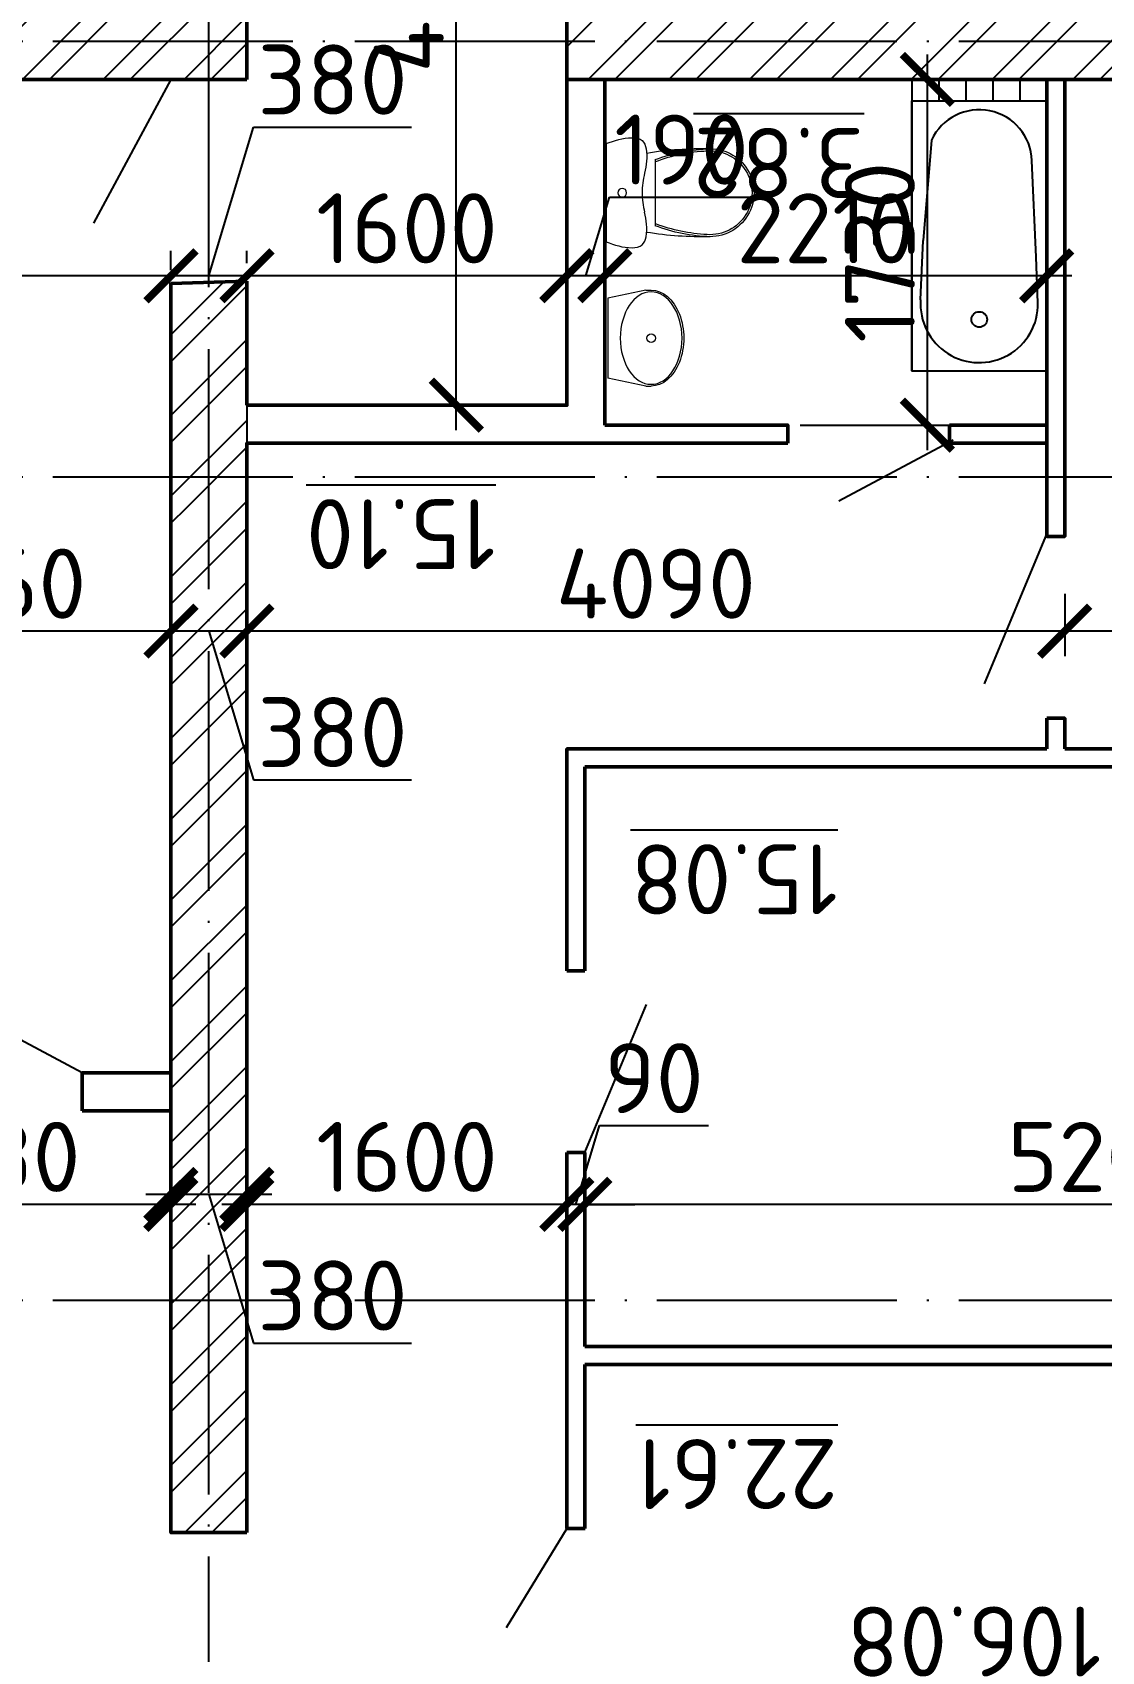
# Model space of a CAD drawing. Header units: millimetres. Extents: x -121275 to -95372, y 16759 to 40426.
# Drawn here: x -119491 to -119437.5, y 38687.7 to 38768.8 of the extents above; entities that cross this region are included whole.
import ezdxf

# ---------------------------------------------------------------- set-up
doc = ezdxf.new("R2010")
doc.units = ezdxf.units.MM
doc.header["$LTSCALE"] = 0.5
doc.linetypes.add('ACAD_ISO04W100', pattern=[30, 24, -3, 0, -3])
for name, color, linetype, lineweight in [('02', 5, 'Continuous', 18), ('построения', 6, 'Continuous', 25), ('Сантехника', 255, 'Continuous', 15), ('ТОЛСТЫЕ3', 7, 'Continuous', 50), ('ТОНКИЕе', 7, 'Continuous', 25)]:
    doc.layers.add(name, color=color, linetype=linetype, lineweight=lineweight)
for name, color, linetype in [('оси', 7, 'ACAD_ISO04W100'), ('размеры', 7, 'Continuous'), ('тонкие', 7, 'Continuous')]:
    doc.layers.add(name, color=color, linetype=linetype)
doc.styles.add('Наклонный', font='isocpeur.ttf', dxfattribs={"height": 3.5})
doc.dimstyles.new('СТРОИТЕЛЬНЫЙ', dxfattribs={"dimtxt": 3.5, "dimasz": 2.5, "dimexe": 1.25, "dimexo": 0.625, "dimtad": 1, "dimdec": 0, "dimlfac": 100, "dimdsep": 46, "dimtxsty": 'Наклонный', "dimblk1": 'ARCHTICK', "dimblk2": 'ARCHTICK', "dimsah": 1, "dimcen": 0, "dimdle": 1.25, "dimadec": 0, "dimazin": 0, "dimtfac": 0.75, "dimtdec": 0, "dimtmove": 0, "dimatfit": 3, "dimldrblk": 'ARCHTICK', "dimfxl": 1, "dimtolj": 1, "dimtzin": 0, "dimarcsym": 0})
pattern_1 = [(225, (-239619.492, 77178.1024), (2.02055763, -2.02055763), []), (225, (-239620.839, 77178.1024), (2.02055763, -2.02055763), [])]

# ---------------------------------------------------------------- blocks, each defined once
blk = doc.blocks.new('A$C010B7E6C')
at = {"layer": 'Сантехника'}
for p, q in [((738.7, 520.7), (738.7, 29.3)), ((493.7, 440.5), (493.7, 109.6))]:
    blk.add_line(p, q, dxfattribs=at)
blk.add_circle((657.8, 275), 21.7, dxfattribs=at)
for centre, radius, start, end in [((218.7, 275), 220, 85.79897, 274.20103), ((266.3, -1145.5), 1641.2, 80.55729, 91.66188), ((196.2, -339.2), 834.5, 69.11151, 88.45313), ((218.7, 275), 210, 85.79897, 274.20103), ((196.1, -339.3), 824.6, 69.11242, 87.36208), ((196.2, 889.2), 834.5, 271.54687, 290.88849), ((196.1, 889.3), 824.6, 272.63792, 290.88758), ((266.3, 1695.5), 1641.2, 268.33812, 279.44271)]:
    blk.add_arc(centre, radius, start, end, dxfattribs=at)
for points in [[(738.7, 520.7), (608.7, 550), (558.7, 536.1), (538.7, 495), (546.7, 372.7)], [(546.7, 372.7), (558.7, 275), (546.5, 177.3)], [(738.7, 29.3), (608.7, 0), (558.7, 14), (538.7, 55), (546.5, 177.3)]]:
    blk.add_spline(points, degree=3, dxfattribs=at)
blk = doc.blocks.new('A$C456D3840')
at = {"layer": 'Сантехника'}
for p, q in [((189.3, 480), (162.4, 480)), ((189.3, 480), (379.3, 440.1)), ((379.3, 39.9), (379.3, 440.1)), ((189.3, 0), (162.4, 0)), ((189.3, 0), (379.3, 39.9))]:
    blk.add_line(p, q, dxfattribs=at)
blk.add_circle((162.4, 240), 21.7, dxfattribs=at)
at = {"layer": 'Сантехника', "extrusion": (0, 0, -1)}
blk.add_ellipse((162.4, 240), major_axis=(0, -240), ratio=0.679586, start_param=0, end_param=3.141593, dxfattribs=at)
blk.add_ellipse((162.4, 240), major_axis=(0, -231.3), ratio=0.667472, dxfattribs=at)
blk = doc.blocks.new('_ArchTick')
at = {"color": 0, "linetype": 'ByBlock', "const_width": 0.15}
blk.add_lwpolyline([(-0.5, -0.5), (0.5, 0.5)], dxfattribs=at)
blk = doc.blocks.new('*D1412')
at = {"layer": 'Defpoints', "color": 0, "transparency": 16777216}
for p in [(-119463.376, 38710.121), (-119463.376, 38703.003), (-119411.376, 38703.003)]:
    blk.add_point(p, dxfattribs=at)
at = {"layer": 'размеры', "color": 0, "lineweight": -2, "transparency": 16777216}
for p, q in [((-119463.376, 38703.628), (-119463.376, 38711.371)), ((-119411.376, 38703.628), (-119411.376, 38711.371)), ((-119410.126, 38710.121), (-119464.626, 38710.121))]:
    blk.add_line(p, q, dxfattribs=at)
at = {"layer": 'размеры', "color": 0, "lineweight": -2, "transparency": 16777216, "xscale": 2.5, "yscale": 2.5, "zscale": 2.5, "rotation": 180}
blk.add_blockref('_ArchTick', (-119463.376, 38710.121), dxfattribs=at)
at = {"layer": 'размеры', "color": 0, "lineweight": -2, "transparency": 16777216, "xscale": 2.5, "yscale": 2.5, "zscale": 2.5}
blk.add_blockref('_ArchTick', (-119411.376, 38710.121), dxfattribs=at)
at = {"layer": 'размеры', "color": 0, "transparency": 16777216, "insert": (-119437.376, 38712.496), "char_height": 3.5, "attachment_point": 5, "style": 'Наклонный'}
blk.add_mtext('\\A1;5200', dxfattribs=at)
blk = doc.blocks.new('*D1413')
at = {"layer": 'Defpoints', "color": 0, "transparency": 16777216}
for p in [(-119464.276, 38710.121), (-119464.276, 38710.121), (-119463.376, 38703.003)]:
    blk.add_point(p, dxfattribs=at)
at = {"layer": 'размеры', "color": 0, "lineweight": -2, "transparency": 16777216}
for p, q in [((-119463.826, 38710.121), (-119462.644, 38714.059)), ((-119462.644, 38714.059), (-119457.194, 38714.059)), ((-119464.276, 38710.746), (-119464.276, 38711.371)), ((-119463.376, 38703.628), (-119463.376, 38711.371)), ((-119464.276, 38710.121), (-119466.776, 38710.121)), ((-119463.376, 38710.121), (-119464.276, 38710.121)), ((-119463.376, 38710.121), (-119464.276, 38710.121)), ((-119463.376, 38710.121), (-119460.876, 38710.121))]:
    blk.add_line(p, q, dxfattribs=at)
at = {"layer": 'размеры', "color": 0, "lineweight": -2, "transparency": 16777216, "xscale": 2.5, "yscale": 2.5, "zscale": 2.5}
blk.add_blockref('_ArchTick', (-119464.276, 38710.121), dxfattribs=at)
at = {"layer": 'размеры', "color": 0, "lineweight": -2, "transparency": 16777216, "xscale": 2.5, "yscale": 2.5, "zscale": 2.5, "rotation": 180}
blk.add_blockref('_ArchTick', (-119463.376, 38710.121), dxfattribs=at)
at = {"layer": 'размеры', "color": 0, "transparency": 16777216, "insert": (-119459.919, 38716.434), "char_height": 3.5, "attachment_point": 5, "style": 'Наклонный'}
blk.add_mtext('\\A1;90', dxfattribs=at)
blk = doc.blocks.new('*D1414')
at = {"layer": 'Defpoints', "color": 0, "transparency": 16777216}
for p in [(-119480.276, 38719.353), (-119480.276, 38710.121), (-119464.276, 38710.121)]:
    blk.add_point(p, dxfattribs=at)
at = {"layer": 'размеры', "color": 0, "lineweight": -2, "transparency": 16777216}
for p, q in [((-119480.276, 38718.728), (-119480.276, 38708.871)), ((-119464.276, 38710.746), (-119464.276, 38711.371)), ((-119463.026, 38710.121), (-119481.526, 38710.121))]:
    blk.add_line(p, q, dxfattribs=at)
at = {"layer": 'размеры', "color": 0, "lineweight": -2, "transparency": 16777216, "xscale": 2.5, "yscale": 2.5, "zscale": 2.5, "rotation": 180}
blk.add_blockref('_ArchTick', (-119480.276, 38710.121), dxfattribs=at)
at = {"layer": 'размеры', "color": 0, "lineweight": -2, "transparency": 16777216, "xscale": 2.5, "yscale": 2.5, "zscale": 2.5}
blk.add_blockref('_ArchTick', (-119464.276, 38710.121), dxfattribs=at)
at = {"layer": 'размеры', "color": 0, "transparency": 16777216, "insert": (-119472.276, 38712.496), "char_height": 3.5, "attachment_point": 5, "style": 'Наклонный'}
blk.add_mtext('\\A1;1600', dxfattribs=at)
blk = doc.blocks.new('*D1415')
at = {"layer": 'Defpoints', "color": 0, "transparency": 16777216}
for p in [(-119480.276, 38719.353), (-119484.076, 38714.803), (-119484.076, 38710.621)]:
    blk.add_point(p, dxfattribs=at)
at = {"layer": 'размеры', "color": 0, "lineweight": -2, "transparency": 16777216}
for p, q in [((-119480.276, 38718.728), (-119480.276, 38709.371)), ((-119484.076, 38714.178), (-119484.076, 38709.371)), ((-119479.026, 38710.621), (-119485.326, 38710.621)), ((-119482.176, 38710.621), (-119479.944, 38703.184)), ((-119479.944, 38703.184), (-119472.044, 38703.184))]:
    blk.add_line(p, q, dxfattribs=at)
at = {"layer": 'размеры', "color": 0, "lineweight": -2, "transparency": 16777216, "xscale": 2.5, "yscale": 2.5, "zscale": 2.5, "rotation": 180}
blk.add_blockref('_ArchTick', (-119484.076, 38710.621), dxfattribs=at)
at = {"layer": 'размеры', "color": 0, "lineweight": -2, "transparency": 16777216, "xscale": 2.5, "yscale": 2.5, "zscale": 2.5}
blk.add_blockref('_ArchTick', (-119480.276, 38710.621), dxfattribs=at)
at = {"layer": 'размеры', "color": 0, "transparency": 16777216, "insert": (-119475.994, 38705.559), "char_height": 3.5, "attachment_point": 5, "style": 'Наклонный'}
blk.add_mtext('\\A1;380', dxfattribs=at)
blk = doc.blocks.new('*D1416')
at = {"layer": 'Defpoints', "color": 0, "transparency": 16777216}
for p in [(-119502.376, 38714.803), (-119484.076, 38714.803), (-119502.376, 38710.121)]:
    blk.add_point(p, dxfattribs=at)
at = {"layer": 'размеры', "color": 0, "lineweight": -2, "transparency": 16777216}
for p, q in [((-119502.376, 38714.178), (-119502.376, 38708.871)), ((-119484.076, 38714.178), (-119484.076, 38708.871)), ((-119482.826, 38710.121), (-119503.626, 38710.121))]:
    blk.add_line(p, q, dxfattribs=at)
at = {"layer": 'размеры', "color": 0, "lineweight": -2, "transparency": 16777216, "xscale": 2.5, "yscale": 2.5, "zscale": 2.5, "rotation": 180}
blk.add_blockref('_ArchTick', (-119502.376, 38710.121), dxfattribs=at)
at = {"layer": 'размеры', "color": 0, "lineweight": -2, "transparency": 16777216, "xscale": 2.5, "yscale": 2.5, "zscale": 2.5}
blk.add_blockref('_ArchTick', (-119484.076, 38710.121), dxfattribs=at)
at = {"layer": 'размеры', "color": 0, "transparency": 16777216, "insert": (-119493.226, 38712.496), "char_height": 3.5, "attachment_point": 5, "style": 'Наклонный'}
blk.add_mtext('\\A1;1830', dxfattribs=at)
blk = doc.blocks.new('*D1248')
at = {"layer": 'Defpoints', "color": 0, "transparency": 16777216}
for p in [(-119410.176, 38743.049), (-119439.376, 38741.284), (-119439.376, 38738.801)]:
    blk.add_point(p, dxfattribs=at)
at = {"layer": 'размеры', "color": 0, "lineweight": -2, "transparency": 16777216}
for p, q in [((-119410.176, 38742.424), (-119410.176, 38737.551)), ((-119439.376, 38740.659), (-119439.376, 38737.551)), ((-119408.926, 38738.801), (-119440.626, 38738.801))]:
    blk.add_line(p, q, dxfattribs=at)
at = {"layer": 'размеры', "color": 0, "lineweight": -2, "transparency": 16777216, "xscale": 2.5, "yscale": 2.5, "zscale": 2.5, "rotation": 180}
blk.add_blockref('_ArchTick', (-119439.376, 38738.801), dxfattribs=at)
at = {"layer": 'размеры', "color": 0, "lineweight": -2, "transparency": 16777216, "xscale": 2.5, "yscale": 2.5, "zscale": 2.5}
blk.add_blockref('_ArchTick', (-119410.176, 38738.801), dxfattribs=at)
at = {"layer": 'размеры', "color": 0, "transparency": 16777216, "insert": (-119424.776, 38741.176), "char_height": 3.5, "attachment_point": 5, "style": 'Наклонный'}
blk.add_mtext('\\A1;2920', dxfattribs=at)
blk = doc.blocks.new('*D1249')
at = {"layer": 'Defpoints', "color": 0, "transparency": 16777216}
for p in [(-119480.276, 38742.749), (-119439.376, 38741.284), (-119480.276, 38738.801)]:
    blk.add_point(p, dxfattribs=at)
at = {"layer": 'размеры', "color": 0, "lineweight": -2, "transparency": 16777216}
for p, q in [((-119480.276, 38742.124), (-119480.276, 38737.551)), ((-119439.376, 38740.659), (-119439.376, 38737.551)), ((-119438.126, 38738.801), (-119481.526, 38738.801))]:
    blk.add_line(p, q, dxfattribs=at)
at = {"layer": 'размеры', "color": 0, "lineweight": -2, "transparency": 16777216, "xscale": 2.5, "yscale": 2.5, "zscale": 2.5, "rotation": 180}
blk.add_blockref('_ArchTick', (-119480.276, 38738.801), dxfattribs=at)
at = {"layer": 'размеры', "color": 0, "lineweight": -2, "transparency": 16777216, "xscale": 2.5, "yscale": 2.5, "zscale": 2.5}
blk.add_blockref('_ArchTick', (-119439.376, 38738.801), dxfattribs=at)
at = {"layer": 'размеры', "color": 0, "transparency": 16777216, "insert": (-119459.826, 38741.176), "char_height": 3.5, "attachment_point": 5, "style": 'Наклонный'}
blk.add_mtext('\\A1;4090', dxfattribs=at)
blk = doc.blocks.new('*D1250')
at = {"layer": 'Defpoints', "color": 0, "transparency": 16777216}
for p in [(-119484.076, 38742.749), (-119480.276, 38742.749), (-119484.076, 38738.801)]:
    blk.add_point(p, dxfattribs=at)
at = {"layer": 'размеры', "color": 0, "lineweight": -2, "transparency": 16777216}
for p, q in [((-119484.076, 38742.124), (-119484.076, 38737.551)), ((-119480.276, 38742.124), (-119480.276, 38737.551)), ((-119479.026, 38738.801), (-119485.326, 38738.801)), ((-119482.176, 38738.801), (-119479.944, 38731.364)), ((-119479.944, 38731.364), (-119472.044, 38731.364))]:
    blk.add_line(p, q, dxfattribs=at)
at = {"layer": 'размеры', "color": 0, "lineweight": -2, "transparency": 16777216, "xscale": 2.5, "yscale": 2.5, "zscale": 2.5, "rotation": 180}
blk.add_blockref('_ArchTick', (-119484.076, 38738.801), dxfattribs=at)
at = {"layer": 'размеры', "color": 0, "lineweight": -2, "transparency": 16777216, "xscale": 2.5, "yscale": 2.5, "zscale": 2.5}
blk.add_blockref('_ArchTick', (-119480.276, 38738.801), dxfattribs=at)
at = {"layer": 'размеры', "color": 0, "transparency": 16777216, "insert": (-119475.994, 38733.739), "char_height": 3.5, "attachment_point": 5, "style": 'Наклонный'}
blk.add_mtext('\\A1;380', dxfattribs=at)
blk = doc.blocks.new('*D1236')
at = {"layer": 'Defpoints', "color": 0, "transparency": 16777216}
for p in [(-119484.076, 38742.749), (-119501.675, 38739.562), (-119501.675, 38738.801)]:
    blk.add_point(p, dxfattribs=at)
at = {"layer": 'размеры', "color": 0, "lineweight": -2, "transparency": 16777216}
for p, q in [((-119484.076, 38742.124), (-119484.076, 38737.551)), ((-119482.826, 38738.801), (-119502.925, 38738.801)), ((-119501.675, 38738.937), (-119501.675, 38737.551))]:
    blk.add_line(p, q, dxfattribs=at)
at = {"layer": 'размеры', "color": 0, "lineweight": -2, "transparency": 16777216, "xscale": 2.5, "yscale": 2.5, "zscale": 2.5, "rotation": 180}
blk.add_blockref('_ArchTick', (-119501.675, 38738.801), dxfattribs=at)
at = {"layer": 'размеры', "color": 0, "lineweight": -2, "transparency": 16777216, "xscale": 2.5, "yscale": 2.5, "zscale": 2.5}
blk.add_blockref('_ArchTick', (-119484.076, 38738.801), dxfattribs=at)
at = {"layer": 'размеры', "color": 0, "transparency": 16777216, "insert": (-119492.875, 38741.176), "char_height": 3.5, "attachment_point": 5, "style": 'Наклонный'}
blk.add_mtext('\\A1;1760', dxfattribs=at)
blk = doc.blocks.new('*D1423')
at = {"layer": 'Defpoints', "color": 0, "transparency": 16777216}
for p in [(-119462.376, 38756.577), (-119462.376, 38749.103), (-119440.276, 38749.103)]:
    blk.add_point(p, dxfattribs=at)
at = {"layer": 'размеры', "color": 0, "lineweight": -2, "transparency": 16777216}
for p, q in [((-119462.376, 38749.728), (-119462.376, 38757.827)), ((-119440.276, 38749.728), (-119440.276, 38757.827)), ((-119439.026, 38756.577), (-119463.626, 38756.577))]:
    blk.add_line(p, q, dxfattribs=at)
at = {"layer": 'размеры', "color": 0, "lineweight": -2, "transparency": 16777216, "xscale": 2.5, "yscale": 2.5, "zscale": 2.5, "rotation": 180}
blk.add_blockref('_ArchTick', (-119462.376, 38756.577), dxfattribs=at)
at = {"layer": 'размеры', "color": 0, "lineweight": -2, "transparency": 16777216, "xscale": 2.5, "yscale": 2.5, "zscale": 2.5}
blk.add_blockref('_ArchTick', (-119440.276, 38756.577), dxfattribs=at)
at = {"layer": 'размеры', "color": 0, "transparency": 16777216, "insert": (-119451.326, 38758.952), "char_height": 3.5, "attachment_point": 5, "style": 'Наклонный'}
blk.add_mtext('\\A1;2210', dxfattribs=at)
blk = doc.blocks.new('*D1424')
at = {"layer": 'Defpoints', "color": 0, "transparency": 16777216}
for p in [(-119464.276, 38766.403), (-119446.247, 38766.403), (-119453.231, 38749.103)]:
    blk.add_point(p, dxfattribs=at)
at = {"layer": 'размеры', "color": 0, "lineweight": -2, "transparency": 16777216}
for p, q in [((-119446.247, 38747.853), (-119446.247, 38767.653)), ((-119463.651, 38766.403), (-119444.997, 38766.403)), ((-119452.606, 38749.103), (-119444.997, 38749.103))]:
    blk.add_line(p, q, dxfattribs=at)
at = {"layer": 'размеры', "color": 0, "lineweight": -2, "transparency": 16777216, "xscale": 2.5, "yscale": 2.5, "zscale": 2.5}
for p, rotation in [((-119446.247, 38766.403), 90), ((-119446.247, 38749.103), 270)]:
    blk.add_blockref('_ArchTick', p, dxfattribs=dict(at, rotation=rotation))
at = {"layer": 'размеры', "color": 0, "transparency": 16777216, "insert": (-119448.622, 38757.753), "char_height": 3.5, "attachment_point": 5, "rotation": 90, "style": 'Наклонный'}
blk.add_mtext('\\A1;1730', dxfattribs=at)
blk = doc.blocks.new('*D1425')
at = {"layer": 'Defpoints', "color": 0, "transparency": 16777216}
for p in [(-119464.276, 38756.577), (-119464.276, 38756.577), (-119462.376, 38749.103)]:
    blk.add_point(p, dxfattribs=at)
at = {"layer": 'размеры', "color": 0, "lineweight": -2, "transparency": 16777216}
for p, q in [((-119463.326, 38756.577), (-119462.144, 38760.515)), ((-119462.144, 38760.515), (-119454.944, 38760.515)), ((-119464.276, 38757.202), (-119464.276, 38757.827)), ((-119462.376, 38749.728), (-119462.376, 38757.827)), ((-119461.126, 38756.577), (-119465.526, 38756.577))]:
    blk.add_line(p, q, dxfattribs=at)
at = {"layer": 'размеры', "color": 0, "lineweight": -2, "transparency": 16777216, "xscale": 2.5, "yscale": 2.5, "zscale": 2.5, "rotation": 180}
blk.add_blockref('_ArchTick', (-119464.276, 38756.577), dxfattribs=at)
at = {"layer": 'размеры', "color": 0, "lineweight": -2, "transparency": 16777216, "xscale": 2.5, "yscale": 2.5, "zscale": 2.5}
blk.add_blockref('_ArchTick', (-119462.376, 38756.577), dxfattribs=at)
at = {"layer": 'размеры', "color": 0, "transparency": 16777216, "insert": (-119458.544, 38762.89), "char_height": 3.5, "attachment_point": 5, "style": 'Наклонный'}
blk.add_mtext('\\A1;190', dxfattribs=at)
blk = doc.blocks.new('*D1247')
at = {"layer": 'Defpoints', "color": 0, "transparency": 16777216}
for p in [(-119480.276, 38756.577), (-119480.276, 38756.577), (-119464.276, 38756.577)]:
    blk.add_point(p, dxfattribs=at)
at = {"layer": 'размеры', "color": 0, "lineweight": -2, "transparency": 16777216}
for p, q in [((-119480.276, 38757.202), (-119480.276, 38757.827)), ((-119464.276, 38757.202), (-119464.276, 38757.827)), ((-119463.026, 38756.577), (-119481.526, 38756.577))]:
    blk.add_line(p, q, dxfattribs=at)
at = {"layer": 'размеры', "color": 0, "lineweight": -2, "transparency": 16777216, "xscale": 2.5, "yscale": 2.5, "zscale": 2.5, "rotation": 180}
blk.add_blockref('_ArchTick', (-119480.276, 38756.577), dxfattribs=at)
at = {"layer": 'размеры', "color": 0, "lineweight": -2, "transparency": 16777216, "xscale": 2.5, "yscale": 2.5, "zscale": 2.5}
blk.add_blockref('_ArchTick', (-119464.276, 38756.577), dxfattribs=at)
at = {"layer": 'размеры', "color": 0, "transparency": 16777216, "insert": (-119472.276, 38758.952), "char_height": 3.5, "attachment_point": 5, "style": 'Наклонный'}
blk.add_mtext('\\A1;1600', dxfattribs=at)
blk = doc.blocks.new('*D1426')
at = {"layer": 'Defpoints', "color": 0, "transparency": 16777216}
for p in [(-119484.076, 38756.577), (-119480.276, 38756.577), (-119484.076, 38756.239)]:
    blk.add_point(p, dxfattribs=at)
at = {"layer": 'размеры', "color": 0, "lineweight": -2, "transparency": 16777216}
for p, q in [((-119482.176, 38756.577), (-119479.944, 38764.015)), ((-119479.944, 38764.015), (-119472.044, 38764.015)), ((-119484.076, 38756.864), (-119484.076, 38757.827)), ((-119480.276, 38757.202), (-119480.276, 38757.827)), ((-119479.026, 38756.577), (-119485.326, 38756.577))]:
    blk.add_line(p, q, dxfattribs=at)
at = {"layer": 'размеры', "color": 0, "lineweight": -2, "transparency": 16777216, "xscale": 2.5, "yscale": 2.5, "zscale": 2.5, "rotation": 180}
blk.add_blockref('_ArchTick', (-119484.076, 38756.577), dxfattribs=at)
at = {"layer": 'размеры', "color": 0, "lineweight": -2, "transparency": 16777216, "xscale": 2.5, "yscale": 2.5, "zscale": 2.5}
blk.add_blockref('_ArchTick', (-119480.276, 38756.577), dxfattribs=at)
at = {"layer": 'размеры', "color": 0, "transparency": 16777216, "insert": (-119475.994, 38766.39), "char_height": 3.5, "attachment_point": 5, "style": 'Наклонный'}
blk.add_mtext('\\A1;380', dxfattribs=at)
blk = doc.blocks.new('*D1427')
at = {"layer": 'Defpoints', "color": 0, "transparency": 16777216}
for p in [(-119514.576, 38766.403), (-119514.576, 38756.577), (-119484.076, 38756.239)]:
    blk.add_point(p, dxfattribs=at)
at = {"layer": 'размеры', "color": 0, "lineweight": -2, "transparency": 16777216}
for p, q in [((-119514.576, 38765.778), (-119514.576, 38755.327)), ((-119484.076, 38756.864), (-119484.076, 38757.827)), ((-119482.826, 38756.577), (-119515.826, 38756.577))]:
    blk.add_line(p, q, dxfattribs=at)
at = {"layer": 'размеры', "color": 0, "lineweight": -2, "transparency": 16777216, "xscale": 2.5, "yscale": 2.5, "zscale": 2.5, "rotation": 180}
blk.add_blockref('_ArchTick', (-119514.576, 38756.577), dxfattribs=at)
at = {"layer": 'размеры', "color": 0, "lineweight": -2, "transparency": 16777216, "xscale": 2.5, "yscale": 2.5, "zscale": 2.5}
blk.add_blockref('_ArchTick', (-119484.076, 38756.577), dxfattribs=at)
at = {"layer": 'размеры', "color": 0, "transparency": 16777216, "insert": (-119499.326, 38758.952), "char_height": 3.5, "attachment_point": 5, "style": 'Наклонный'}
blk.add_mtext('\\A1;3050', dxfattribs=at)
blk = doc.blocks.new('*D1258')
at = {"layer": 'Defpoints', "color": 0, "transparency": 16777216}
for p in [(-119469.804, 38793.494), (-119458.586, 38793.494), (-119472.564, 38750.103)]:
    blk.add_point(p, dxfattribs=at)
at = {"layer": 'размеры', "color": 0, "lineweight": -2, "transparency": 16777216}
for p, q in [((-119469.804, 38748.853), (-119469.804, 38794.744)), ((-119459.211, 38793.494), (-119471.054, 38793.494)), ((-119471.939, 38750.103), (-119468.554, 38750.103))]:
    blk.add_line(p, q, dxfattribs=at)
at = {"layer": 'размеры', "color": 0, "lineweight": -2, "transparency": 16777216, "xscale": 2.5, "yscale": 2.5, "zscale": 2.5}
for p, rotation in [((-119469.804, 38793.494), 90), ((-119469.804, 38750.103), 270)]:
    blk.add_blockref('_ArchTick', p, dxfattribs=dict(at, rotation=rotation))
at = {"layer": 'размеры', "color": 0, "transparency": 16777216, "insert": (-119472.179, 38771.799), "char_height": 3.5, "attachment_point": 5, "rotation": 90, "style": 'Наклонный'}
blk.add_mtext('\\A1;4339', dxfattribs=at)

msp = doc.modelspace()

# ---------------------------------------------------------------- hatches: boundary and pattern name
at = {"layer": 'тонкие', "transparency": 33554687}
h = msp.add_hatch(dxfattribs=at)
h.set_pattern_fill('ANSI32', color=6, scale=0.3, angle=180)
h.set_pattern_definition(pattern_1)
h.paths.add_polyline_path([(-119480.276, 38756.303), (-119484.076, 38756.239), (-119484.076, 38745.003), (-119480.276, 38745.003)])
h.paths.add_polyline_path([(-119480.276, 38766.403), (-119514.576, 38766.403), (-119514.576, 38770.203), (-119484.076, 38770.203), (-119484.076, 38839.003), (-119492.845, 38839.01), (-119492.845, 38840.303), (-119465.651, 38840.303), (-119465.651, 38839.016), (-119480.276, 38839.029)])
h = msp.add_hatch(dxfattribs=at)
h.set_pattern_fill('ANSI32', color=6, scale=0.3, angle=180)
h.set_pattern_definition(pattern_1)
h.paths.add_polyline_path([(-119524.676, 38746.503), (-119504.276, 38746.503), (-119504.276, 38749.003), (-119524.676, 38749.003)])
h.paths.add_polyline_path([(-119504.276, 38746.503), (-119501.675, 38746.503), (-119501.675, 38749.003), (-119504.276, 38749.003)])
h.paths.add_polyline_path([(-119535.727, 38746.503), (-119526.576, 38746.503), (-119526.576, 38749.003), (-119535.727, 38749.003)])
h.paths.add_polyline_path([(-119535.727, 38745.203), (-119528.476, 38745.203), (-119528.476, 38705.303), (-119526.576, 38705.303), (-119526.576, 38746.503), (-119535.727, 38746.503)])
h.paths.add_polyline_path([(-119526.576, 38746.503), (-119524.676, 38746.503), (-119524.676, 38749.003), (-119526.576, 38749.003)])
h.paths.add_polyline_path([(-119554.176, 38746.503), (-119547.827, 38746.503), (-119547.827, 38749.003), (-119553.676, 38749.003), (-119553.676, 38751.629), (-119554.176, 38751.629)])
h.paths.add_polyline_path([(-119557.476, 38746.503), (-119554.176, 38746.503), (-119554.176, 38751.629), (-119557.476, 38751.629)])
h.paths.add_polyline_path([(-119554.176, 38705.303), (-119553.676, 38705.303), (-119553.676, 38706.603), (-119553.676, 38745.203), (-119547.827, 38745.203), (-119547.827, 38746.503), (-119554.176, 38746.503)])
h.paths.add_polyline_path([(-119557.476, 38706.603), (-119564.641, 38706.603), (-119564.641, 38705.303), (-119554.176, 38705.303), (-119554.176, 38746.503), (-119557.476, 38746.503)])
h.paths.add_polyline_path([(-119464.276, 38768.303), (-119411.376, 38768.303), (-119411.376, 38770.203), (-119464.276, 38770.203)])
h.paths.add_polyline_path([(-119464.276, 38766.403), (-119462.376, 38766.403), (-119411.376, 38766.403), (-119411.376, 38768.303), (-119464.276, 38768.303)])
h.paths.add_polyline_path([(-119537.176, 38768.303), (-119526.576, 38768.303), (-119526.576, 38770.203), (-119530.449, 38770.203), (-119537.176, 38770.203)])
h.paths.add_polyline_path([(-119537.176, 38766.403), (-119526.576, 38766.403), (-119526.576, 38768.303), (-119537.176, 38768.303)])
h.paths.add_polyline_path([(-119526.576, 38766.403), (-119524.676, 38766.403), (-119524.676, 38768.303), (-119526.576, 38768.303)])
h.paths.add_polyline_path([(-119526.576, 38768.303), (-119524.676, 38768.303), (-119524.676, 38770.203), (-119526.576, 38770.203)])
h.paths.add_polyline_path([(-119554.176, 38768.303), (-119547.276, 38768.303), (-119547.276, 38770.203), (-119552.276, 38770.203), (-119552.276, 38774.132), (-119554.176, 38774.132)])
h.paths.add_polyline_path([(-119554.176, 38761.729), (-119553.676, 38761.729), (-119553.676, 38766.403), (-119547.276, 38766.403), (-119547.276, 38768.303), (-119554.176, 38768.303)])
h.paths.add_polyline_path([(-119556.076, 38770.203), (-119649.438, 38770.203), (-119649.438, 38768.303), (-119554.176, 38768.303), (-119554.176, 38774.132), (-119556.076, 38774.132)])
h.paths.add_polyline_path([(-119649.438, 38766.403), (-119557.476, 38766.403), (-119557.476, 38761.729), (-119554.176, 38761.729), (-119554.176, 38768.303), (-119649.438, 38768.303)])
h.paths.add_polyline_path([(-119482.176, 38705.303), (-119480.276, 38705.303), (-119480.276, 38745.003), (-119482.176, 38745.003)])
h.paths.add_polyline_path([(-119484.076, 38705.303), (-119482.176, 38705.303), (-119482.176, 38745.003), (-119484.076, 38745.003)])
h.paths.add_polyline_path([(-119482.176, 38693.703), (-119480.276, 38693.703), (-119480.276, 38705.303), (-119482.176, 38705.303)])
h.paths.add_polyline_path([(-119484.076, 38693.703), (-119482.176, 38693.703), (-119482.176, 38705.303), (-119484.076, 38705.303)])
h.paths.add_polyline_path([(-119524.676, 38705.303), (-119524.676, 38746.503), (-119526.576, 38746.503), (-119526.576, 38705.303)])

# ---------------------------------------------------------------- linework, layer by layer
at = {"color": 7}
msp.add_line((-119440.276, 38766.403), (-119447.026, 38766.403), dxfattribs=at)
at = {"layer": 'оси', "color": 0}
for points in [[(-119482.176, 38766.303), (-119482.176, 38840.303)], [(-119402.479, 38768.303), (-119693.115, 38768.303)], [(-119482.176, 38650.303), (-119482.176, 38766.303)], [(-119402.479, 38746.503), (-119693.115, 38746.503)], [(-119402.479, 38705.303), (-119693.115, 38705.303)]]:
    msp.add_lwpolyline(points, dxfattribs=at)
at = {"layer": 'построения', "lineweight": 50}
for points in [[(-119514.576, 38766.403), (-119484.076, 38766.403)], [(-119484.076, 38766.403), (-119484.076, 38766.403)], [(-119464.276, 38766.403), (-119411.376, 38766.403)], [(-119484.076, 38745.003), (-119484.076, 38756.239)], [(-119480.276, 38756.303), (-119480.276, 38750.103)], [(-119480.276, 38748.203), (-119480.276, 38745.003)], [(-119480.276, 38745.003), (-119480.276, 38693.703)], [(-119484.076, 38693.703), (-119484.076, 38734.903)]]:
    msp.add_lwpolyline(points, dxfattribs=at)
at = {"layer": 'ТОЛСТЫЕ3', "color": 6}
for points in [[(-119484.076, 38766.403), (-119480.276, 38766.403)], [(-119480.276, 38756.303), (-119484.076, 38756.193)], [(-119488.524, 38714.803), (-119488.524, 38716.703)]]:
    msp.add_lwpolyline(points, dxfattribs=at)
at = {"layer": 'тонкие', "color": 7}
for p, q in [((-119445.676, 38766.403), (-119445.676, 38765.323)), ((-119444.326, 38766.403), (-119444.326, 38765.323)), ((-119442.976, 38766.403), (-119442.976, 38765.323)), ((-119441.626, 38766.403), (-119441.626, 38765.323)), ((-119440.276, 38766.403), (-119440.276, 38751.823)), ((-119447.026, 38758.445), (-119447.026, 38765.323)), ((-119447.026, 38765.323), (-119440.276, 38765.323)), ((-119446.039, 38763.364), (-119446.456, 38758.35)), ((-119440.809, 38757.501), (-119441.014, 38762.336)), ((-119447.026, 38751.823), (-119447.026, 38758.445)), ((-119446.582, 38755.372), (-119446.456, 38758.35)), ((-119440.713, 38755.221), (-119440.809, 38757.501))]:
    msp.add_line(p, q, dxfattribs=at)
msp.add_circle((-119443.651, 38754.392), 0.388, dxfattribs=at)
for centre, radius, start, end in [((-119443.651, 38762.244), 2.638, 1.99613, 154.88084), ((-119443.651, 38755.168), 2.938, 176.00774, 1.04674)]:
    msp.add_arc(centre, radius, start, end, dxfattribs=at)
at = {"layer": 'ТОНКИЕе', "color": 6}
for points in [[(-119484.076, 38766.403), (-119484.076, 38766.403), (-119514.576, 38766.403), (-119514.576, 38770.203), (-119484.076, 38770.203), (-119484.076, 38839.003), (-119492.845, 38839.01), (-119492.845, 38840.303), (-119465.651, 38840.303), (-119465.651, 38839.024)], [(-119465.651, 38840.303), (-119465.651, 38839.016), (-119480.276, 38839.029), (-119480.276, 38766.403)], [(-119484.076, 38766.403), (-119487.957, 38759.211)], [(-119447.026, 38766.403), (-119447.026, 38751.823), (-119440.276, 38751.823)], [(-119484.076, 38745.003), (-119484.076, 38756.239)], [(-119480.276, 38756.303), (-119480.276, 38745.003), (-119480.276, 38745.003)], [(-119450.681, 38745.325), (-119444.95, 38748.376)], [(-119443.393, 38736.158), (-119440.24, 38743.737)], [(-119488.524, 38716.703), (-119496.161, 38720.788)], [(-119463.376, 38712.707), (-119460.29, 38720.123)], [(-119464.276, 38693.9), (-119467.308, 38688.929)]]:
    msp.add_lwpolyline(points, dxfattribs=at)
at = {"layer": 'ТОНКИЕе', "color": 6, "lineweight": 50}
for points in [[(-119480.276, 38766.403), (-119480.276, 38770.203)], [(-119462.376, 38749.103), (-119462.376, 38766.403), (-119464.276, 38766.403), (-119464.276, 38770.203)], [(-119463.376, 38766.403), (-119463.376, 38766.403), (-119464.276, 38766.403), (-119464.276, 38750.103)], [(-119439.376, 38748.203), (-119439.376, 38766.403), (-119439.376, 38766.403), (-119440.276, 38766.403), (-119440.276, 38748.203), (-119440.276, 38749.103), (-119445.131, 38749.103)], [(-119453.231, 38749.103), (-119462.376, 38749.103)], [(-119445.131, 38748.203), (-119445.131, 38749.103)], [(-119480.276, 38748.203), (-119479.161, 38748.203), (-119480.276, 38748.203), (-119462.376, 38748.203)], [(-119464.276, 38748.203), (-119462.376, 38748.203)], [(-119462.376, 38748.203), (-119463.376, 38748.203)], [(-119462.376, 38748.203), (-119453.231, 38748.203)], [(-119445.131, 38748.203), (-119440.276, 38748.203)], [(-119439.376, 38748.203), (-119439.376, 38743.539), (-119440.276, 38743.539), (-119440.276, 38748.203)], [(-119480.276, 38693.703), (-119484.076, 38693.703), (-119484.076, 38693.703), (-119484.076, 38745.003), (-119484.076, 38745.003)], [(-119480.276, 38745.003), (-119480.276, 38745.003)], [(-119440.276, 38734.439), (-119439.376, 38734.439), (-119439.376, 38732.903)], [(-119440.276, 38732.903), (-119440.276, 38734.439)], [(-119464.276, 38732.903), (-119464.276, 38721.807)], [(-119464.276, 38732.003), (-119464.276, 38732.003), (-119464.276, 38732.003), (-119464.276, 38732.903), (-119440.276, 38732.903)], [(-119439.376, 38732.903), (-119411.376, 38732.903)], [(-119463.376, 38721.807), (-119463.376, 38732.003)], [(-119411.376, 38732.003), (-119463.376, 38732.003)], [(-119464.276, 38721.807), (-119463.376, 38721.807)], [(-119488.524, 38716.703), (-119484.076, 38716.703), (-119484.076, 38716.703), (-119484.076, 38714.803), (-119488.524, 38714.803)], [(-119464.276, 38712.707), (-119464.276, 38693.9)], [(-119463.376, 38712.707), (-119464.276, 38712.707)], [(-119463.376, 38703.003), (-119463.376, 38712.707)], [(-119463.376, 38703.003), (-119411.376, 38703.003)], [(-119463.376, 38693.9), (-119463.376, 38702.103)], [(-119411.376, 38690.215), (-119411.376, 38702.103), (-119463.376, 38702.103)], [(-119464.276, 38693.9), (-119464.276, 38700.003)], [(-119463.367, 38693.9), (-119464.276, 38693.9)]]:
    msp.add_lwpolyline(points, dxfattribs=at)
for points in [[(-119480.276, 38750.103), (-119464.276, 38750.103)], [(-119453.231, 38748.203), (-119453.231, 38749.103)], [(-119464.276, 38721.807), (-119464.276, 38724.265)]]:
    msp.add_lwpolyline(points, close=True, dxfattribs=at)

# ---------------------------------------------------------------- block references
at = {"layer": '02', "color": 0, "ltscale": 100, "xscale": -0.01, "yscale": 0.01, "zscale": 0.01}
msp.add_blockref('A$C010B7E6C', (-119454.925, 38757.983), dxfattribs=at)
at = {"layer": '02', "color": 0, "ltscale": 100, "xscale": 0.01, "yscale": 0.01, "zscale": 0.01, "rotation": 180}
msp.add_blockref('A$C456D3840', (-119458.436, 38755.859), dxfattribs=at)

# ---------------------------------------------------------------- texts
at = {"color": 7, "char_height": 3.5, "attachment_point": 1, "rotation": 180, "style": 'Наклонный'}
for s, insert in [('{\\fISOCPEUR|b1|i0|c204|p34;\\L3.82}', (-119449.41, 38760.483)), ('{\\fISOCPEUR|b1|i0|c204|p34;\\L15.10}', (-119467.835, 38741.901)), ('{\\fISOCPEUR|b1|i0|c204|p34;\\L15.08}', (-119450.718, 38724.638)), ('{\\fISOCPEUR|b1|i0|c204|p34;\\L22.61}', (-119450.719, 38694.876))]:
    msp.add_mtext_dynamic_manual_height_columns(s, width=11, gutter_width=35, heights=[0], dxfattribs=dict(at, insert=insert))
at = {"color": 7, "lineweight": 50, "insert": (-119437.535, 38686.503), "char_height": 3.5, "attachment_point": 1, "rotation": 180, "style": 'Наклонный'}
msp.add_mtext_dynamic_manual_height_columns('{\\fISOCPEUR|b1|i0|c204|p34;106.08}', width=10.80253, gutter_width=35, heights=[0], dxfattribs=at)

# ---------------------------------------------------------------- dimensions: what is measured, and where the dimension line sits
at = {"layer": 'размеры', "color": 6}
for base, p1, p2, angle, picture, middle in [((-119469.804, 38793.494), (-119472.564, 38750.103), (-119458.586, 38793.494), 270, '*D1258', (-119472.179, 38771.799)), ((-119446.247, 38766.403), (-119453.231, 38749.103), (-119464.276, 38766.403), 270, '*D1424', (-119448.622, 38757.753)), ((-119462.376, 38756.577), (-119440.276, 38749.103), (-119462.376, 38749.103), 180, '*D1423', (-119451.326, 38758.952)), ((-119439.376, 38738.801), (-119410.176, 38743.049), (-119439.376, 38741.284), 180, '*D1248', (-119424.776, 38741.176)), ((-119463.376, 38710.121), (-119411.376, 38703.003), (-119463.376, 38703.003), 180, '*D1412', (-119437.376, 38712.496))]:
    dim = msp.add_linear_dim(base=base, p1=p1, p2=p2, angle=angle, dimstyle='СТРОИТЕЛЬНЫЙ', dxfattribs=at)
    dim.commit()
    dim.dimension.update_dxf_attribs({"geometry": picture, "text_midpoint": middle})
for base, p1, p2, picture, middle in [((-119484.076, 38756.577), (-119480.276, 38756.577), (-119484.076, 38756.239), '*D1426', (-119479.319, 38766.39)), ((-119514.576, 38756.577), (-119484.076, 38756.239), (-119514.576, 38766.403), '*D1427', (-119499.326, 38758.952)), ((-119464.276, 38756.577), (-119462.376, 38749.103), (-119464.276, 38756.577), '*D1425', (-119461.519, 38762.89)), ((-119480.276, 38756.577), (-119464.276, 38756.577), (-119480.276, 38756.577), '*D1247', (-119472.276, 38758.952)), ((-119501.675, 38738.801), (-119484.076, 38742.749), (-119501.675, 38739.562), '*D1236', (-119492.875, 38741.176)), ((-119480.276, 38738.801), (-119439.376, 38741.284), (-119480.276, 38742.749), '*D1249', (-119459.826, 38741.176)), ((-119484.076, 38738.801), (-119480.276, 38742.749), (-119484.076, 38742.749), '*D1250', (-119479.319, 38733.739)), ((-119484.076, 38710.621), (-119480.276, 38719.353), (-119484.076, 38714.803), '*D1415', (-119479.319, 38705.559)), ((-119480.276, 38710.121), (-119464.276, 38710.121), (-119480.276, 38719.353), '*D1414', (-119472.276, 38712.496)), ((-119464.276, 38710.121), (-119463.376, 38703.003), (-119464.276, 38710.121), '*D1413', (-119462.019, 38716.434)), ((-119502.376, 38710.121), (-119484.076, 38714.803), (-119502.376, 38714.803), '*D1416', (-119493.226, 38712.496))]:
    dim = msp.add_linear_dim(base=base, p1=p1, p2=p2, angle=180, dimstyle='СТРОИТЕЛЬНЫЙ', override={"dimtmove": 1}, dxfattribs=at)
    dim.commit()
    dim.dimension.update_dxf_attribs({"geometry": picture, "text_midpoint": middle})

doc.saveas('drawing.dxf')
